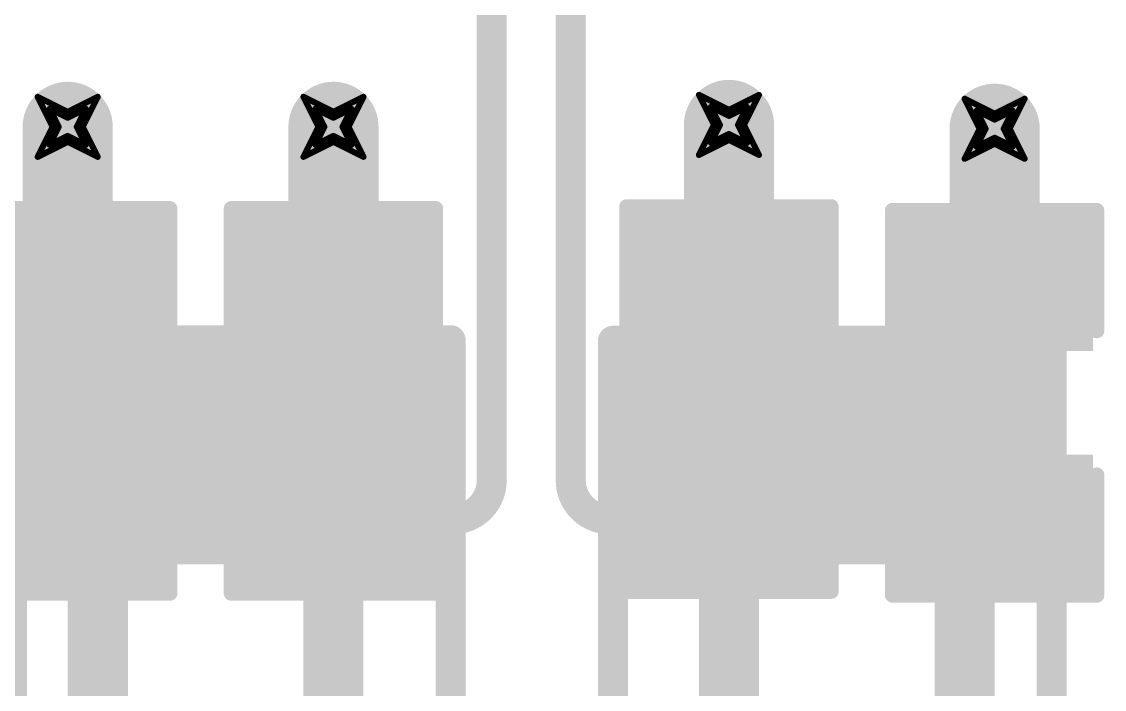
# Model space of a CAD drawing. Header units: inches. Extents: x -2 to 5376, y -4 to 5426.
# Drawn here: x 76.65 to 85.8, y 14.57 to 20.21 of the extents above; entities that cross this region are included whole.
import ezdxf

# ---------------------------------------------------------------- set-up
doc = ezdxf.new("R2010")
doc.units = ezdxf.units.IN
for name, color, linetype in [('Bottom Layer', 5, 'Continuous'), ('Bottom Overlay', 54, 'Continuous'), ('Bottom Paste', 16, 'Continuous'), ('Bottom Solder', 6, 'Continuous'), ('Drill Drawing', 1, 'Continuous'), ('Layer 1', 16, 'Continuous'), ('Layer 2', 76, 'Continuous'), ('Top Layer', 1, 'Continuous'), ('Top Overlay', 2, 'Continuous'), ('Top Paste', 8, 'Continuous'), ('Top Solder', 216, 'Continuous'), ('Via Holes', 16, 'Continuous')]:
    doc.layers.add(name, color=color, linetype=linetype)

# ---------------------------------------------------------------- blocks, each defined once
blk = doc.blocks.new('RES_2512_228')
at = {"layer": 'Top Layer'}
for points in [[(-4.05, 1.7), (-2.45, 1.7), (-2.45, -1.7), (-4.05, -1.7)], [(2.45, 1.7), (4.05, 1.7), (4.05, -1.7), (2.45, -1.7)]]:
    blk.add_hatch(color=1, dxfattribs=at).paths.add_polyline_path(points)
at = {"layer": 'Top Paste'}
for points in [[(-4.05, 1.7), (-2.45, 1.7), (-2.45, -1.7), (-4.05, -1.7)], [(2.45, 1.7), (4.05, 1.7), (4.05, -1.7), (2.45, -1.7)]]:
    blk.add_hatch(color=8, dxfattribs=at).paths.add_polyline_path(points)
at = {"layer": 'Top Solder'}
for points in [[(-4.1516, 1.8016), (-2.3484, 1.8016), (-2.3484, -1.8016), (-4.1516, -1.8016)], [(2.3484, 1.8016), (4.1516, 1.8016), (4.1516, -1.8016), (2.3484, -1.8016)]]:
    blk.add_hatch(color=216, dxfattribs=at).paths.add_polyline_path(points)
at = {"layer": 'Top Overlay'}
for points in [[(-4.2418, 1.8542, 0.254, 0.254, 0), (4.2366, 1.8542, 0.254, 0.254, 0)], [(-4.2418, 1.8542, 0.254, 0.254, 0), (-4.2418, -1.8542, 0.254, 0.254, 0)], [(4.2366, 1.8542, 0.254, 0.254, 0), (4.2366, -1.8542, 0.254, 0.254, 0)], [(-4.2418, -1.8542, 0.254, 0.254, 0), (4.2366, -1.8542, 0.254, 0.254, 0)]]:
    blk.add_lwpolyline(points, format="xyseb", dxfattribs=at)
for points in [[(-4.3053, 1.8542, 0.127, 0.127, 1), (-4.1783, 1.8542, 0.127, 0.127, 1)], [(-4.3053, 1.8542, 0.127, 0.127, 1), (-4.1783, 1.8542, 0.127, 0.127, 1)], [(4.1731, 1.8542, 0.127, 0.127, 1), (4.3001, 1.8542, 0.127, 0.127, 1)], [(4.1731, 1.8542, 0.127, 0.127, 1), (4.3001, 1.8542, 0.127, 0.127, 1)], [(-4.3053, -1.8542, 0.127, 0.127, 1), (-4.1783, -1.8542, 0.127, 0.127, 1)], [(-4.3053, -1.8542, 0.127, 0.127, 1), (-4.1783, -1.8542, 0.127, 0.127, 1)], [(4.1731, -1.8542, 0.127, 0.127, 1), (4.3001, -1.8542, 0.127, 0.127, 1)], [(4.1731, -1.8542, 0.127, 0.127, 1), (4.3001, -1.8542, 0.127, 0.127, 1)]]:
    blk.add_lwpolyline(points, format="xyseb", close=True, dxfattribs=at)
blk = doc.blocks.new('RES_2512_229')
at = {"layer": 'Top Layer'}
for points in [[(-4.05, 1.7), (-2.45, 1.7), (-2.45, -1.7), (-4.05, -1.7)], [(2.45, 1.7), (4.05, 1.7), (4.05, -1.7), (2.45, -1.7)]]:
    blk.add_hatch(color=1, dxfattribs=at).paths.add_polyline_path(points)
at = {"layer": 'Top Paste'}
for points in [[(-4.05, 1.7), (-2.45, 1.7), (-2.45, -1.7), (-4.05, -1.7)], [(2.45, 1.7), (4.05, 1.7), (4.05, -1.7), (2.45, -1.7)]]:
    blk.add_hatch(color=8, dxfattribs=at).paths.add_polyline_path(points)
at = {"layer": 'Top Solder'}
for points in [[(-4.1516, 1.8016), (-2.3484, 1.8016), (-2.3484, -1.8016), (-4.1516, -1.8016)], [(2.3484, 1.8016), (4.1516, 1.8016), (4.1516, -1.8016), (2.3484, -1.8016)]]:
    blk.add_hatch(color=216, dxfattribs=at).paths.add_polyline_path(points)
at = {"layer": 'Top Overlay'}
for points in [[(4.2366, 1.8542, 0.254, 0.254, 0), (-4.2418, 1.8542, 0.254, 0.254, 0)], [(-4.2418, -1.8542, 0.254, 0.254, 0), (-4.2418, 1.8542, 0.254, 0.254, 0)], [(4.2366, -1.8542, 0.254, 0.254, 0), (4.2366, 1.8542, 0.254, 0.254, 0)], [(4.2366, -1.8542, 0.254, 0.254, 0), (-4.2418, -1.8542, 0.254, 0.254, 0)]]:
    blk.add_lwpolyline(points, format="xyseb", dxfattribs=at)
for points in [[(-4.3053, 1.8542, 0.127, 0.127, 1), (-4.1783, 1.8542, 0.127, 0.127, 1)], [(-4.3053, 1.8542, 0.127, 0.127, 1), (-4.1783, 1.8542, 0.127, 0.127, 1)], [(4.1731, 1.8542, 0.127, 0.127, 1), (4.3001, 1.8542, 0.127, 0.127, 1)], [(4.1731, 1.8542, 0.127, 0.127, 1), (4.3001, 1.8542, 0.127, 0.127, 1)], [(-4.3053, -1.8542, 0.127, 0.127, 1), (-4.1783, -1.8542, 0.127, 0.127, 1)], [(-4.3053, -1.8542, 0.127, 0.127, 1), (-4.1783, -1.8542, 0.127, 0.127, 1)], [(4.1731, -1.8542, 0.127, 0.127, 1), (4.3001, -1.8542, 0.127, 0.127, 1)], [(4.1731, -1.8542, 0.127, 0.127, 1), (4.3001, -1.8542, 0.127, 0.127, 1)]]:
    blk.add_lwpolyline(points, format="xyseb", close=True, dxfattribs=at)
blk = doc.blocks.new('C___0805_B_339')
at = {"layer": 'Bottom Layer'}
for points in [[(-1.524, 0.762), (-0.508, 0.762), (-0.508, -0.762), (-1.524, -0.762)], [(0.508, 0.762), (1.524, 0.762), (1.524, -0.762), (0.508, -0.762)]]:
    blk.add_hatch(color=5, dxfattribs=at).paths.add_polyline_path(points)
at = {"layer": 'Bottom Paste'}
for points in [[(-1.524, 0.762), (-0.508, 0.762), (-0.508, -0.762), (-1.524, -0.762)], [(0.508, 0.762), (1.524, 0.762), (1.524, -0.762), (0.508, -0.762)]]:
    blk.add_hatch(color=16, dxfattribs=at).paths.add_polyline_path(points)
at = {"layer": 'Bottom Solder'}
for points in [[(-1.594, 0.832), (-0.438, 0.832), (-0.438, -0.832), (-1.594, -0.832)], [(0.438, 0.832), (1.594, 0.832), (1.594, -0.832), (0.438, -0.832)]]:
    blk.add_hatch(color=6, dxfattribs=at).paths.add_polyline_path(points)
at = {"layer": 'Bottom Overlay'}
for points in [[(-1.6256, 0.8636, 0.127, 0.127, 0), (-0.6096, 0.8636, 0.127, 0.127, 0)], [(-1.6256, 0.8636, 0.127, 0.127, 0), (-1.6256, -0.8636, 0.127, 0.127, 0)], [(0.6096, 0.8636, 0.127, 0.127, 0), (1.6256, 0.8636, 0.127, 0.127, 0)], [(1.6256, 0.8636, 0.127, 0.127, 0), (1.6256, -0.8636, 0.127, 0.127, 0)], [(-1.6256, -0.8636, 0.127, 0.127, 0), (-0.6096, -0.8636, 0.127, 0.127, 0)], [(0.6096, -0.8636, 0.127, 0.127, 0), (1.6256, -0.8636, 0.127, 0.127, 0)]]:
    blk.add_lwpolyline(points, format="xyseb", dxfattribs=at)
for points in [[(-1.6574, 0.8636, 0.0635, 0.0635, 1), (-1.5938, 0.8636, 0.0635, 0.0635, 1)], [(-1.6574, 0.8636, 0.0635, 0.0635, 1), (-1.5938, 0.8636, 0.0635, 0.0635, 1)], [(-0.6414, 0.8636, 0.0635, 0.0635, 1), (-0.5779, 0.8636, 0.0635, 0.0635, 1)], [(0.5778, 0.8636, 0.0635, 0.0635, 1), (0.6413, 0.8636, 0.0635, 0.0635, 1)], [(1.5939, 0.8636, 0.0635, 0.0635, 1), (1.6574, 0.8636, 0.0635, 0.0635, 1)], [(1.5939, 0.8636, 0.0635, 0.0635, 1), (1.6574, 0.8636, 0.0635, 0.0635, 1)], [(-1.6574, -0.8636, 0.0635, 0.0635, 1), (-1.5938, -0.8636, 0.0635, 0.0635, 1)], [(-1.6574, -0.8636, 0.0635, 0.0635, 1), (-1.5938, -0.8636, 0.0635, 0.0635, 1)], [(-0.6414, -0.8636, 0.0635, 0.0635, 1), (-0.5779, -0.8636, 0.0635, 0.0635, 1)], [(0.5778, -0.8636, 0.0635, 0.0635, 1), (0.6413, -0.8636, 0.0635, 0.0635, 1)], [(1.5939, -0.8636, 0.0635, 0.0635, 1), (1.6574, -0.8636, 0.0635, 0.0635, 1)], [(1.5939, -0.8636, 0.0635, 0.0635, 1), (1.6574, -0.8636, 0.0635, 0.0635, 1)]]:
    blk.add_lwpolyline(points, format="xyseb", close=True, dxfattribs=at)
blk = doc.blocks.new('C___0805_B_340')
at = {"layer": 'Bottom Layer'}
for points in [[(-1.524, 0.762), (-0.508, 0.762), (-0.508, -0.762), (-1.524, -0.762)], [(0.508, 0.762), (1.524, 0.762), (1.524, -0.762), (0.508, -0.762)]]:
    blk.add_hatch(color=5, dxfattribs=at).paths.add_polyline_path(points)
at = {"layer": 'Bottom Paste'}
for points in [[(-1.524, 0.762), (-0.508, 0.762), (-0.508, -0.762), (-1.524, -0.762)], [(0.508, 0.762), (1.524, 0.762), (1.524, -0.762), (0.508, -0.762)]]:
    blk.add_hatch(color=16, dxfattribs=at).paths.add_polyline_path(points)
at = {"layer": 'Bottom Solder'}
for points in [[(-1.594, 0.832), (-0.438, 0.832), (-0.438, -0.832), (-1.594, -0.832)], [(0.438, 0.832), (1.594, 0.832), (1.594, -0.832), (0.438, -0.832)]]:
    blk.add_hatch(color=6, dxfattribs=at).paths.add_polyline_path(points)
at = {"layer": 'Bottom Overlay'}
for points in [[(-1.6256, 0.8636, 0.127, 0.127, 0), (-0.6096, 0.8636, 0.127, 0.127, 0)], [(-1.6256, 0.8636, 0.127, 0.127, 0), (-1.6256, -0.8636, 0.127, 0.127, 0)], [(0.6096, 0.8636, 0.127, 0.127, 0), (1.6256, 0.8636, 0.127, 0.127, 0)], [(1.6256, 0.8636, 0.127, 0.127, 0), (1.6256, -0.8636, 0.127, 0.127, 0)], [(-1.6256, -0.8636, 0.127, 0.127, 0), (-0.6096, -0.8636, 0.127, 0.127, 0)], [(0.6096, -0.8636, 0.127, 0.127, 0), (1.6256, -0.8636, 0.127, 0.127, 0)]]:
    blk.add_lwpolyline(points, format="xyseb", dxfattribs=at)
for points in [[(-1.6574, 0.8636, 0.0635, 0.0635, 1), (-1.5938, 0.8636, 0.0635, 0.0635, 1)], [(-1.6574, 0.8636, 0.0635, 0.0635, 1), (-1.5938, 0.8636, 0.0635, 0.0635, 1)], [(-0.6414, 0.8636, 0.0635, 0.0635, 1), (-0.5779, 0.8636, 0.0635, 0.0635, 1)], [(0.5778, 0.8636, 0.0635, 0.0635, 1), (0.6413, 0.8636, 0.0635, 0.0635, 1)], [(1.5939, 0.8636, 0.0635, 0.0635, 1), (1.6574, 0.8636, 0.0635, 0.0635, 1)], [(1.5939, 0.8636, 0.0635, 0.0635, 1), (1.6574, 0.8636, 0.0635, 0.0635, 1)], [(-1.6574, -0.8636, 0.0635, 0.0635, 1), (-1.5938, -0.8636, 0.0635, 0.0635, 1)], [(-1.6574, -0.8636, 0.0635, 0.0635, 1), (-1.5938, -0.8636, 0.0635, 0.0635, 1)], [(-0.6414, -0.8636, 0.0635, 0.0635, 1), (-0.5779, -0.8636, 0.0635, 0.0635, 1)], [(0.5778, -0.8636, 0.0635, 0.0635, 1), (0.6413, -0.8636, 0.0635, 0.0635, 1)], [(1.5939, -0.8636, 0.0635, 0.0635, 1), (1.6574, -0.8636, 0.0635, 0.0635, 1)], [(1.5939, -0.8636, 0.0635, 0.0635, 1), (1.6574, -0.8636, 0.0635, 0.0635, 1)]]:
    blk.add_lwpolyline(points, format="xyseb", close=True, dxfattribs=at)
blk = doc.blocks.new('C___0805_B_341')
at = {"layer": 'Bottom Layer'}
for points in [[(-1.524, 0.762), (-0.508, 0.762), (-0.508, -0.762), (-1.524, -0.762)], [(0.508, 0.762), (1.524, 0.762), (1.524, -0.762), (0.508, -0.762)]]:
    blk.add_hatch(color=5, dxfattribs=at).paths.add_polyline_path(points)
at = {"layer": 'Bottom Paste'}
for points in [[(-1.524, 0.762), (-0.508, 0.762), (-0.508, -0.762), (-1.524, -0.762)], [(0.508, 0.762), (1.524, 0.762), (1.524, -0.762), (0.508, -0.762)]]:
    blk.add_hatch(color=16, dxfattribs=at).paths.add_polyline_path(points)
at = {"layer": 'Bottom Solder'}
for points in [[(-1.594, 0.832), (-0.438, 0.832), (-0.438, -0.832), (-1.594, -0.832)], [(0.438, 0.832), (1.594, 0.832), (1.594, -0.832), (0.438, -0.832)]]:
    blk.add_hatch(color=6, dxfattribs=at).paths.add_polyline_path(points)
at = {"layer": 'Bottom Overlay'}
for points in [[(-0.6096, 0.8636, 0.127, 0.127, 0), (-1.6256, 0.8636, 0.127, 0.127, 0)], [(-1.6256, -0.8636, 0.127, 0.127, 0), (-1.6256, 0.8636, 0.127, 0.127, 0)], [(1.6256, 0.8636, 0.127, 0.127, 0), (0.6096, 0.8636, 0.127, 0.127, 0)], [(1.6256, -0.8636, 0.127, 0.127, 0), (1.6256, 0.8636, 0.127, 0.127, 0)], [(-0.6096, -0.8636, 0.127, 0.127, 0), (-1.6256, -0.8636, 0.127, 0.127, 0)], [(1.6256, -0.8636, 0.127, 0.127, 0), (0.6096, -0.8636, 0.127, 0.127, 0)]]:
    blk.add_lwpolyline(points, format="xyseb", dxfattribs=at)
for points in [[(-1.6574, 0.8636, 0.0635, 0.0635, 1), (-1.5939, 0.8636, 0.0635, 0.0635, 1)], [(-1.6574, 0.8636, 0.0635, 0.0635, 1), (-1.5939, 0.8636, 0.0635, 0.0635, 1)], [(-0.6413, 0.8636, 0.0635, 0.0635, 1), (-0.5778, 0.8636, 0.0635, 0.0635, 1)], [(0.5779, 0.8636, 0.0635, 0.0635, 1), (0.6414, 0.8636, 0.0635, 0.0635, 1)], [(1.5938, 0.8636, 0.0635, 0.0635, 1), (1.6574, 0.8636, 0.0635, 0.0635, 1)], [(1.5938, 0.8636, 0.0635, 0.0635, 1), (1.6574, 0.8636, 0.0635, 0.0635, 1)], [(-1.6574, -0.8636, 0.0635, 0.0635, 1), (-1.5939, -0.8636, 0.0635, 0.0635, 1)], [(-1.6574, -0.8636, 0.0635, 0.0635, 1), (-1.5939, -0.8636, 0.0635, 0.0635, 1)], [(-0.6413, -0.8636, 0.0635, 0.0635, 1), (-0.5778, -0.8636, 0.0635, 0.0635, 1)], [(0.5779, -0.8636, 0.0635, 0.0635, 1), (0.6414, -0.8636, 0.0635, 0.0635, 1)], [(1.5938, -0.8636, 0.0635, 0.0635, 1), (1.6574, -0.8636, 0.0635, 0.0635, 1)], [(1.5938, -0.8636, 0.0635, 0.0635, 1), (1.6574, -0.8636, 0.0635, 0.0635, 1)]]:
    blk.add_lwpolyline(points, format="xyseb", close=True, dxfattribs=at)
blk = doc.blocks.new('C___0805_B_342')
at = {"layer": 'Bottom Layer'}
for points in [[(-1.524, 0.762), (-0.508, 0.762), (-0.508, -0.762), (-1.524, -0.762)], [(0.508, 0.762), (1.524, 0.762), (1.524, -0.762), (0.508, -0.762)]]:
    blk.add_hatch(color=5, dxfattribs=at).paths.add_polyline_path(points)
at = {"layer": 'Bottom Paste'}
for points in [[(-1.524, 0.762), (-0.508, 0.762), (-0.508, -0.762), (-1.524, -0.762)], [(0.508, 0.762), (1.524, 0.762), (1.524, -0.762), (0.508, -0.762)]]:
    blk.add_hatch(color=16, dxfattribs=at).paths.add_polyline_path(points)
at = {"layer": 'Bottom Solder'}
for points in [[(-1.594, 0.832), (-0.438, 0.832), (-0.438, -0.832), (-1.594, -0.832)], [(0.438, 0.832), (1.594, 0.832), (1.594, -0.832), (0.438, -0.832)]]:
    blk.add_hatch(color=6, dxfattribs=at).paths.add_polyline_path(points)
at = {"layer": 'Bottom Overlay'}
for points in [[(-0.6096, 0.8636, 0.127, 0.127, 0), (-1.6256, 0.8636, 0.127, 0.127, 0)], [(-1.6256, -0.8636, 0.127, 0.127, 0), (-1.6256, 0.8636, 0.127, 0.127, 0)], [(1.6256, 0.8636, 0.127, 0.127, 0), (0.6096, 0.8636, 0.127, 0.127, 0)], [(1.6256, -0.8636, 0.127, 0.127, 0), (1.6256, 0.8636, 0.127, 0.127, 0)], [(-0.6096, -0.8636, 0.127, 0.127, 0), (-1.6256, -0.8636, 0.127, 0.127, 0)], [(1.6256, -0.8636, 0.127, 0.127, 0), (0.6096, -0.8636, 0.127, 0.127, 0)]]:
    blk.add_lwpolyline(points, format="xyseb", dxfattribs=at)
for points in [[(-1.6574, 0.8636, 0.0635, 0.0635, 1), (-1.5939, 0.8636, 0.0635, 0.0635, 1)], [(-1.6574, 0.8636, 0.0635, 0.0635, 1), (-1.5939, 0.8636, 0.0635, 0.0635, 1)], [(-0.6413, 0.8636, 0.0635, 0.0635, 1), (-0.5778, 0.8636, 0.0635, 0.0635, 1)], [(0.5779, 0.8636, 0.0635, 0.0635, 1), (0.6414, 0.8636, 0.0635, 0.0635, 1)], [(1.5938, 0.8636, 0.0635, 0.0635, 1), (1.6574, 0.8636, 0.0635, 0.0635, 1)], [(1.5938, 0.8636, 0.0635, 0.0635, 1), (1.6574, 0.8636, 0.0635, 0.0635, 1)], [(-1.6574, -0.8636, 0.0635, 0.0635, 1), (-1.5939, -0.8636, 0.0635, 0.0635, 1)], [(-1.6574, -0.8636, 0.0635, 0.0635, 1), (-1.5939, -0.8636, 0.0635, 0.0635, 1)], [(-0.6413, -0.8636, 0.0635, 0.0635, 1), (-0.5778, -0.8636, 0.0635, 0.0635, 1)], [(0.5779, -0.8636, 0.0635, 0.0635, 1), (0.6414, -0.8636, 0.0635, 0.0635, 1)], [(1.5938, -0.8636, 0.0635, 0.0635, 1), (1.6574, -0.8636, 0.0635, 0.0635, 1)], [(1.5938, -0.8636, 0.0635, 0.0635, 1), (1.6574, -0.8636, 0.0635, 0.0635, 1)]]:
    blk.add_lwpolyline(points, format="xyseb", close=True, dxfattribs=at)

msp = doc.modelspace()

# ---------------------------------------------------------------- hatches: boundary and pattern name
at = {"layer": 'Bottom Layer'}
h = msp.add_hatch(color=5, dxfattribs=at)
edge = h.paths.add_edge_path()
edge.add_arc((77.0423, 19.3199), 0.3, 0, 360)
h = msp.add_hatch(color=5, dxfattribs=at)
edge = h.paths.add_edge_path()
edge.add_arc((79.2882, 19.32), 0.3, 0, 360)
h = msp.add_hatch(color=5, dxfattribs=at)
edge = h.paths.add_edge_path()
edge.add_arc((82.6306, 19.336), 0.3, 0, 360)
h = msp.add_hatch(color=5, dxfattribs=at)
edge = h.paths.add_edge_path()
edge.add_arc((84.876, 19.304), 0.3, 0, 360)
at = {"layer": 'Layer 1'}
h = msp.add_hatch(color=16, dxfattribs=at)
edge = h.paths.add_edge_path()
edge.add_arc((77.0423, 19.3199), 0.3, 0, 360)
h = msp.add_hatch(color=16, dxfattribs=at)
edge = h.paths.add_edge_path()
edge.add_arc((79.2882, 19.32), 0.3, 0, 360)
h = msp.add_hatch(color=16, dxfattribs=at)
edge = h.paths.add_edge_path()
edge.add_arc((82.6306, 19.336), 0.3, 0, 360)
h = msp.add_hatch(color=16, dxfattribs=at)
edge = h.paths.add_edge_path()
edge.add_arc((84.876, 19.304), 0.3, 0, 360)
at = {"layer": 'Layer 2'}
h = msp.add_hatch(color=76, dxfattribs=at)
edge = h.paths.add_edge_path()
edge.add_arc((77.0423, 19.3199), 0.3, 0, 360)
h = msp.add_hatch(color=76, dxfattribs=at)
edge = h.paths.add_edge_path()
edge.add_arc((79.2882, 19.32), 0.3, 0, 360)
h = msp.add_hatch(color=76, dxfattribs=at)
edge = h.paths.add_edge_path()
edge.add_arc((82.6306, 19.336), 0.3, 0, 360)
h = msp.add_hatch(color=76, dxfattribs=at)
edge = h.paths.add_edge_path()
edge.add_arc((84.876, 19.304), 0.3, 0, 360)
at = {"layer": 'Top Layer'}
h = msp.add_hatch(color=1, dxfattribs=at)
edge = h.paths.add_edge_path()
edge.add_arc((77.0423, 19.3199), 0.3, 0, 360)
h = msp.add_hatch(color=1, dxfattribs=at)
edge = h.paths.add_edge_path()
edge.add_arc((79.2882, 19.32), 0.3, 0, 360)
h = msp.add_hatch(color=1, dxfattribs=at)
edge = h.paths.add_edge_path()
edge.add_arc((82.6306, 19.336), 0.3, 0, 360)
h = msp.add_hatch(color=1, dxfattribs=at)
edge = h.paths.add_edge_path()
edge.add_arc((84.876, 19.304), 0.3, 0, 360)
at = {"layer": 'Via Holes'}
h = msp.add_hatch(color=7, dxfattribs=at)
edge = h.paths.add_edge_path()
edge.add_arc((77.0423, 19.3199), 0.15, 0, 360)
h = msp.add_hatch(color=7, dxfattribs=at)
edge = h.paths.add_edge_path()
edge.add_arc((79.2882, 19.32), 0.15, 0, 360)
h = msp.add_hatch(color=7, dxfattribs=at)
edge = h.paths.add_edge_path()
edge.add_arc((82.6306, 19.336), 0.15, 0, 360)
h = msp.add_hatch(color=7, dxfattribs=at)
edge = h.paths.add_edge_path()
edge.add_arc((84.876, 19.304), 0.15, 0, 360)

# ---------------------------------------------------------------- linework, layer by layer
at = {"layer": 'Bottom Layer'}
for points in [[(81.2937, 16.3307, 0.254, 0.254, 0), (81.2937, 22.9532, 0.254, 0.254, 0)], [(80.6252, 16.3308, 0.254, 0.254, 0), (80.6252, 22.5519, 0.254, 0.254, 0)], [(77.0423, 18.0191, 0.762, 0.762, 0), (77.0423, 19.3199, 0.762, 0.762, 0)], [(79.2882, 18.0192, 0.762, 0.762, 0), (79.2882, 19.32, 0.762, 0.762, 0)], [(82.6306, 18.0353, 0.762, 0.762, 0), (82.6306, 19.336, 0.762, 0.762, 0)], [(84.876, 18.0033, 0.762, 0.762, 0), (84.876, 19.304, 0.762, 0.762, 0)], [(80.6252, 16.3308, 0.254, 0.254, -0.414214), (80.2978, 16.0033, 0.254, 0.254, 0)], [(81.6212, 16.0033, 0.254, 0.254, -0.414214), (81.2937, 16.3307, 0.254, 0.254, 0)], [(77.0423, 15.9871, 0.508, 0.508, 0), (77.2964, 15.7331, 0.508, 0.508, 0)], [(79.288, 13.9262, 0.508, 0.508, 0), (79.288, 15.9872, 0.508, 0.508, 0)], [(82.6305, 13.9262, 0.508, 0.508, 0), (82.6305, 15.9872, 0.508, 0.508, 0)], [(84.6219, 13.9002, 0.508, 0.508, 0), (84.6219, 15.9611, 0.508, 0.508, 0)], [(79.288, 15.9872, 0.254, 0.254, 0), (79.288, 15.9872, 0.254, 0.254, 0)], [(79.288, 15.9872, 0.254, 0.254, 0), (79.2881, 15.9872, 0.254, 0.254, 0)], [(79.2882, 16.0033, 0.254, 0.254, 0), (80.2978, 16.0033, 0.254, 0.254, 0)], [(81.6212, 16.0033, 0.254, 0.254, 0), (82.6306, 16.0033, 0.254, 0.254, 0)], [(77.2964, 13.9262, 0.508, 0.508, 0), (77.2964, 15.7331, 0.508, 0.508, 0)]]:
    msp.add_lwpolyline(points, format="xyseb", dxfattribs=at)
for points in [[(76.8518, 19.3199, 0.381, 0.381, 1), (77.2328, 19.3199, 0.381, 0.381, 1)], [(79.0977, 19.32, 0.381, 0.381, 1), (79.4787, 19.32, 0.381, 0.381, 1)], [(82.4401, 19.336, 0.381, 0.381, 1), (82.8211, 19.336, 0.381, 0.381, 1)], [(84.6855, 19.304, 0.381, 0.381, 1), (85.0665, 19.304, 0.381, 0.381, 1)], [(76.8518, 18.0191, 0.381, 0.381, 1), (77.2328, 18.0191, 0.381, 0.381, 1)], [(79.0977, 18.0192, 0.381, 0.381, 1), (79.4787, 18.0192, 0.381, 0.381, 1)], [(82.4401, 18.0353, 0.381, 0.381, 1), (82.8211, 18.0353, 0.381, 0.381, 1)], [(84.6855, 18.0033, 0.381, 0.381, 1), (85.0665, 18.0033, 0.381, 0.381, 1)], [(80.5617, 16.3308, 0.127, 0.127, 1), (80.6887, 16.3308, 0.127, 0.127, 1)], [(80.5617, 16.3308, 0.127, 0.127, 1), (80.6887, 16.3308, 0.127, 0.127, 1)], [(81.2302, 16.3307, 0.127, 0.127, 1), (81.3572, 16.3307, 0.127, 0.127, 1)], [(81.2302, 16.3307, 0.127, 0.127, 1), (81.3572, 16.3307, 0.127, 0.127, 1)], [(76.9153, 15.9871, 0.254, 0.254, 1), (77.1693, 15.9871, 0.254, 0.254, 1)], [(79.161, 15.9872, 0.254, 0.254, 1), (79.415, 15.9872, 0.254, 0.254, 1)], [(82.5035, 15.9872, 0.254, 0.254, 1), (82.7575, 15.9872, 0.254, 0.254, 1)], [(84.4949, 15.9611, 0.254, 0.254, 1), (84.7489, 15.9611, 0.254, 0.254, 1)], [(79.2245, 15.9872, 0.127, 0.127, 1), (79.3515, 15.9872, 0.127, 0.127, 1)], [(79.2245, 15.9872, 0.127, 0.127, 1), (79.3515, 15.9872, 0.127, 0.127, 1)], [(79.2245, 15.9872, 0.127, 0.127, 1), (79.3515, 15.9872, 0.127, 0.127, 1)], [(79.2246, 15.9872, 0.127, 0.127, 1), (79.3516, 15.9872, 0.127, 0.127, 1)], [(79.2247, 16.0033, 0.127, 0.127, 1), (79.3517, 16.0033, 0.127, 0.127, 1)], [(80.2343, 16.0033, 0.127, 0.127, 1), (80.3613, 16.0033, 0.127, 0.127, 1)], [(80.2343, 16.0033, 0.127, 0.127, 1), (80.3613, 16.0033, 0.127, 0.127, 1)], [(81.5577, 16.0033, 0.127, 0.127, 1), (81.6847, 16.0033, 0.127, 0.127, 1)], [(81.5577, 16.0033, 0.127, 0.127, 1), (81.6847, 16.0033, 0.127, 0.127, 1)], [(82.5671, 16.0033, 0.127, 0.127, 1), (82.6941, 16.0033, 0.127, 0.127, 1)], [(77.1694, 15.7331, 0.254, 0.254, 1), (77.4234, 15.7331, 0.254, 0.254, 1)], [(77.1694, 15.7331, 0.254, 0.254, 1), (77.4234, 15.7331, 0.254, 0.254, 1)]]:
    msp.add_lwpolyline(points, format="xyseb", close=True, dxfattribs=at)
at = {"layer": 'Drill Drawing'}
for points in [[(76.7883, 19.5739, 0.0508, 0.0508, 0), (77.0423, 19.4469, 0.0508, 0.0508, 0)], [(76.7883, 19.5739, 0.0508, 0.0508, 0), (76.9153, 19.3199, 0.0508, 0.0508, 0)], [(77.0423, 19.4469, 0.0508, 0.0508, 0), (77.2963, 19.5739, 0.0508, 0.0508, 0)], [(77.1693, 19.3199, 0.0508, 0.0508, 0), (77.2963, 19.5739, 0.0508, 0.0508, 0)], [(79.0342, 19.574, 0.0508, 0.0508, 0), (79.2882, 19.447, 0.0508, 0.0508, 0)], [(79.0342, 19.574, 0.0508, 0.0508, 0), (79.1612, 19.32, 0.0508, 0.0508, 0)], [(79.2882, 19.447, 0.0508, 0.0508, 0), (79.5422, 19.574, 0.0508, 0.0508, 0)], [(79.4152, 19.32, 0.0508, 0.0508, 0), (79.5422, 19.574, 0.0508, 0.0508, 0)], [(82.3766, 19.59, 0.0508, 0.0508, 0), (82.6306, 19.463, 0.0508, 0.0508, 0)], [(82.3766, 19.59, 0.0508, 0.0508, 0), (82.5036, 19.336, 0.0508, 0.0508, 0)], [(82.6306, 19.463, 0.0508, 0.0508, 0), (82.8846, 19.59, 0.0508, 0.0508, 0)], [(82.7576, 19.336, 0.0508, 0.0508, 0), (82.8846, 19.59, 0.0508, 0.0508, 0)], [(84.622, 19.558, 0.0508, 0.0508, 0), (84.876, 19.431, 0.0508, 0.0508, 0)], [(84.622, 19.558, 0.0508, 0.0508, 0), (84.749, 19.304, 0.0508, 0.0508, 0)], [(84.876, 19.431, 0.0508, 0.0508, 0), (85.13, 19.558, 0.0508, 0.0508, 0)], [(85.003, 19.304, 0.0508, 0.0508, 0), (85.13, 19.558, 0.0508, 0.0508, 0)], [(76.8899, 19.4723, 0.0508, 0.0508, 0), (77.0423, 19.3961, 0.0508, 0.0508, 0)], [(76.8899, 19.4723, 0.0508, 0.0508, 0), (76.9661, 19.3199, 0.0508, 0.0508, 0)], [(77.0423, 19.3961, 0.0508, 0.0508, 0), (77.1947, 19.4723, 0.0508, 0.0508, 0)], [(77.1185, 19.3199, 0.0508, 0.0508, 0), (77.1947, 19.4723, 0.0508, 0.0508, 0)], [(79.1358, 19.4724, 0.0508, 0.0508, 0), (79.2882, 19.3962, 0.0508, 0.0508, 0)], [(79.1358, 19.4724, 0.0508, 0.0508, 0), (79.212, 19.32, 0.0508, 0.0508, 0)], [(79.2882, 19.3962, 0.0508, 0.0508, 0), (79.4406, 19.4724, 0.0508, 0.0508, 0)], [(79.3644, 19.32, 0.0508, 0.0508, 0), (79.4406, 19.4724, 0.0508, 0.0508, 0)], [(82.4782, 19.4884, 0.0508, 0.0508, 0), (82.6306, 19.4122, 0.0508, 0.0508, 0)], [(82.4782, 19.4884, 0.0508, 0.0508, 0), (82.5544, 19.336, 0.0508, 0.0508, 0)], [(82.6306, 19.4122, 0.0508, 0.0508, 0), (82.783, 19.4884, 0.0508, 0.0508, 0)], [(82.7068, 19.336, 0.0508, 0.0508, 0), (82.783, 19.4884, 0.0508, 0.0508, 0)], [(84.7236, 19.4564, 0.0508, 0.0508, 0), (84.876, 19.3802, 0.0508, 0.0508, 0)], [(84.7236, 19.4564, 0.0508, 0.0508, 0), (84.7998, 19.304, 0.0508, 0.0508, 0)], [(84.876, 19.3802, 0.0508, 0.0508, 0), (85.0284, 19.4564, 0.0508, 0.0508, 0)], [(84.9522, 19.304, 0.0508, 0.0508, 0), (85.0284, 19.4564, 0.0508, 0.0508, 0)], [(76.7883, 19.0659, 0.0508, 0.0508, 0), (76.9153, 19.3199, 0.0508, 0.0508, 0)], [(76.8899, 19.1675, 0.0508, 0.0508, 0), (76.9661, 19.3199, 0.0508, 0.0508, 0)], [(77.1185, 19.3199, 0.0508, 0.0508, 0), (77.1947, 19.1675, 0.0508, 0.0508, 0)], [(77.1693, 19.3199, 0.0508, 0.0508, 0), (77.2963, 19.0659, 0.0508, 0.0508, 0)], [(79.0342, 19.066, 0.0508, 0.0508, 0), (79.1612, 19.32, 0.0508, 0.0508, 0)], [(79.1358, 19.1676, 0.0508, 0.0508, 0), (79.212, 19.32, 0.0508, 0.0508, 0)], [(79.3644, 19.32, 0.0508, 0.0508, 0), (79.4406, 19.1676, 0.0508, 0.0508, 0)], [(79.4152, 19.32, 0.0508, 0.0508, 0), (79.5422, 19.066, 0.0508, 0.0508, 0)], [(82.3766, 19.082, 0.0508, 0.0508, 0), (82.5036, 19.336, 0.0508, 0.0508, 0)], [(82.4782, 19.1836, 0.0508, 0.0508, 0), (82.5544, 19.336, 0.0508, 0.0508, 0)], [(82.7068, 19.336, 0.0508, 0.0508, 0), (82.783, 19.1836, 0.0508, 0.0508, 0)], [(82.7576, 19.336, 0.0508, 0.0508, 0), (82.8846, 19.082, 0.0508, 0.0508, 0)], [(84.622, 19.05, 0.0508, 0.0508, 0), (84.749, 19.304, 0.0508, 0.0508, 0)], [(84.7236, 19.1516, 0.0508, 0.0508, 0), (84.7998, 19.304, 0.0508, 0.0508, 0)], [(84.9522, 19.304, 0.0508, 0.0508, 0), (85.0284, 19.1516, 0.0508, 0.0508, 0)], [(85.003, 19.304, 0.0508, 0.0508, 0), (85.13, 19.05, 0.0508, 0.0508, 0)], [(76.7883, 19.0659, 0.0508, 0.0508, 0), (77.0423, 19.1929, 0.0508, 0.0508, 0)], [(76.8899, 19.1675, 0.0508, 0.0508, 0), (77.0423, 19.2437, 0.0508, 0.0508, 0)], [(77.0423, 19.2437, 0.0508, 0.0508, 0), (77.1947, 19.1675, 0.0508, 0.0508, 0)], [(77.0423, 19.1929, 0.0508, 0.0508, 0), (77.2963, 19.0659, 0.0508, 0.0508, 0)], [(79.0342, 19.066, 0.0508, 0.0508, 0), (79.2882, 19.193, 0.0508, 0.0508, 0)], [(79.1358, 19.1676, 0.0508, 0.0508, 0), (79.2882, 19.2438, 0.0508, 0.0508, 0)], [(79.2882, 19.2438, 0.0508, 0.0508, 0), (79.4406, 19.1676, 0.0508, 0.0508, 0)], [(79.2882, 19.193, 0.0508, 0.0508, 0), (79.5422, 19.066, 0.0508, 0.0508, 0)], [(82.3766, 19.082, 0.0508, 0.0508, 0), (82.6306, 19.209, 0.0508, 0.0508, 0)], [(82.4782, 19.1836, 0.0508, 0.0508, 0), (82.6306, 19.2598, 0.0508, 0.0508, 0)], [(82.6306, 19.2598, 0.0508, 0.0508, 0), (82.783, 19.1836, 0.0508, 0.0508, 0)], [(82.6306, 19.209, 0.0508, 0.0508, 0), (82.8846, 19.082, 0.0508, 0.0508, 0)], [(84.7236, 19.1516, 0.0508, 0.0508, 0), (84.876, 19.2278, 0.0508, 0.0508, 0)], [(84.876, 19.2278, 0.0508, 0.0508, 0), (85.0284, 19.1516, 0.0508, 0.0508, 0)], [(84.622, 19.05, 0.0508, 0.0508, 0), (84.876, 19.177, 0.0508, 0.0508, 0)], [(84.876, 19.177, 0.0508, 0.0508, 0), (85.13, 19.05, 0.0508, 0.0508, 0)]]:
    msp.add_lwpolyline(points, format="xyseb", dxfattribs=at)
for points in [[(76.7756, 19.5739, 0.0254, 0.0254, 1), (76.801, 19.5739, 0.0254, 0.0254, 1)], [(76.7756, 19.5739, 0.0254, 0.0254, 1), (76.801, 19.5739, 0.0254, 0.0254, 1)], [(77.2836, 19.5739, 0.0254, 0.0254, 1), (77.309, 19.5739, 0.0254, 0.0254, 1)], [(77.2836, 19.5739, 0.0254, 0.0254, 1), (77.309, 19.5739, 0.0254, 0.0254, 1)], [(79.0215, 19.574, 0.0254, 0.0254, 1), (79.0469, 19.574, 0.0254, 0.0254, 1)], [(79.0215, 19.574, 0.0254, 0.0254, 1), (79.0469, 19.574, 0.0254, 0.0254, 1)], [(79.5295, 19.574, 0.0254, 0.0254, 1), (79.5549, 19.574, 0.0254, 0.0254, 1)], [(79.5295, 19.574, 0.0254, 0.0254, 1), (79.5549, 19.574, 0.0254, 0.0254, 1)], [(82.3639, 19.59, 0.0254, 0.0254, 1), (82.3893, 19.59, 0.0254, 0.0254, 1)], [(82.3639, 19.59, 0.0254, 0.0254, 1), (82.3893, 19.59, 0.0254, 0.0254, 1)], [(82.8719, 19.59, 0.0254, 0.0254, 1), (82.8973, 19.59, 0.0254, 0.0254, 1)], [(82.8719, 19.59, 0.0254, 0.0254, 1), (82.8973, 19.59, 0.0254, 0.0254, 1)], [(84.6093, 19.558, 0.0254, 0.0254, 1), (84.6347, 19.558, 0.0254, 0.0254, 1)], [(84.6093, 19.558, 0.0254, 0.0254, 1), (84.6347, 19.558, 0.0254, 0.0254, 1)], [(85.1173, 19.558, 0.0254, 0.0254, 1), (85.1427, 19.558, 0.0254, 0.0254, 1)], [(85.1173, 19.558, 0.0254, 0.0254, 1), (85.1427, 19.558, 0.0254, 0.0254, 1)], [(76.8772, 19.4723, 0.0254, 0.0254, 1), (76.9026, 19.4723, 0.0254, 0.0254, 1)], [(76.8772, 19.4723, 0.0254, 0.0254, 1), (76.9026, 19.4723, 0.0254, 0.0254, 1)], [(77.182, 19.4723, 0.0254, 0.0254, 1), (77.2074, 19.4723, 0.0254, 0.0254, 1)], [(77.182, 19.4723, 0.0254, 0.0254, 1), (77.2074, 19.4723, 0.0254, 0.0254, 1)], [(79.1231, 19.4724, 0.0254, 0.0254, 1), (79.1485, 19.4724, 0.0254, 0.0254, 1)], [(79.1231, 19.4724, 0.0254, 0.0254, 1), (79.1485, 19.4724, 0.0254, 0.0254, 1)], [(79.4279, 19.4724, 0.0254, 0.0254, 1), (79.4533, 19.4724, 0.0254, 0.0254, 1)], [(79.4279, 19.4724, 0.0254, 0.0254, 1), (79.4533, 19.4724, 0.0254, 0.0254, 1)], [(82.4655, 19.4884, 0.0254, 0.0254, 1), (82.4909, 19.4884, 0.0254, 0.0254, 1)], [(82.4655, 19.4884, 0.0254, 0.0254, 1), (82.4909, 19.4884, 0.0254, 0.0254, 1)], [(82.7703, 19.4884, 0.0254, 0.0254, 1), (82.7957, 19.4884, 0.0254, 0.0254, 1)], [(82.7703, 19.4884, 0.0254, 0.0254, 1), (82.7957, 19.4884, 0.0254, 0.0254, 1)], [(77.0296, 19.4469, 0.0254, 0.0254, 1), (77.055, 19.4469, 0.0254, 0.0254, 1)], [(77.0296, 19.4469, 0.0254, 0.0254, 1), (77.055, 19.4469, 0.0254, 0.0254, 1)], [(77.0296, 19.3961, 0.0254, 0.0254, 1), (77.055, 19.3961, 0.0254, 0.0254, 1)], [(77.0296, 19.3961, 0.0254, 0.0254, 1), (77.055, 19.3961, 0.0254, 0.0254, 1)], [(79.2755, 19.447, 0.0254, 0.0254, 1), (79.3009, 19.447, 0.0254, 0.0254, 1)], [(79.2755, 19.447, 0.0254, 0.0254, 1), (79.3009, 19.447, 0.0254, 0.0254, 1)], [(79.2755, 19.3962, 0.0254, 0.0254, 1), (79.3009, 19.3962, 0.0254, 0.0254, 1)], [(79.2755, 19.3962, 0.0254, 0.0254, 1), (79.3009, 19.3962, 0.0254, 0.0254, 1)], [(82.6179, 19.463, 0.0254, 0.0254, 1), (82.6433, 19.463, 0.0254, 0.0254, 1)], [(82.6179, 19.463, 0.0254, 0.0254, 1), (82.6433, 19.463, 0.0254, 0.0254, 1)], [(82.6179, 19.4122, 0.0254, 0.0254, 1), (82.6433, 19.4122, 0.0254, 0.0254, 1)], [(82.6179, 19.4122, 0.0254, 0.0254, 1), (82.6433, 19.4122, 0.0254, 0.0254, 1)], [(84.7109, 19.4564, 0.0254, 0.0254, 1), (84.7363, 19.4564, 0.0254, 0.0254, 1)], [(84.7109, 19.4564, 0.0254, 0.0254, 1), (84.7363, 19.4564, 0.0254, 0.0254, 1)], [(84.8633, 19.431, 0.0254, 0.0254, 1), (84.8887, 19.431, 0.0254, 0.0254, 1)], [(84.8633, 19.431, 0.0254, 0.0254, 1), (84.8887, 19.431, 0.0254, 0.0254, 1)], [(84.8633, 19.3802, 0.0254, 0.0254, 1), (84.8887, 19.3802, 0.0254, 0.0254, 1)], [(84.8633, 19.3802, 0.0254, 0.0254, 1), (84.8887, 19.3802, 0.0254, 0.0254, 1)], [(85.0157, 19.4564, 0.0254, 0.0254, 1), (85.0411, 19.4564, 0.0254, 0.0254, 1)], [(85.0157, 19.4564, 0.0254, 0.0254, 1), (85.0411, 19.4564, 0.0254, 0.0254, 1)], [(76.9026, 19.3199, 0.0254, 0.0254, 1), (76.928, 19.3199, 0.0254, 0.0254, 1)], [(76.9026, 19.3199, 0.0254, 0.0254, 1), (76.928, 19.3199, 0.0254, 0.0254, 1)], [(76.9534, 19.3199, 0.0254, 0.0254, 1), (76.9788, 19.3199, 0.0254, 0.0254, 1)], [(76.9534, 19.3199, 0.0254, 0.0254, 1), (76.9788, 19.3199, 0.0254, 0.0254, 1)], [(77.1058, 19.3199, 0.0254, 0.0254, 1), (77.1312, 19.3199, 0.0254, 0.0254, 1)], [(77.1058, 19.3199, 0.0254, 0.0254, 1), (77.1312, 19.3199, 0.0254, 0.0254, 1)], [(77.1566, 19.3199, 0.0254, 0.0254, 1), (77.182, 19.3199, 0.0254, 0.0254, 1)], [(77.1566, 19.3199, 0.0254, 0.0254, 1), (77.182, 19.3199, 0.0254, 0.0254, 1)], [(79.1485, 19.32, 0.0254, 0.0254, 1), (79.1739, 19.32, 0.0254, 0.0254, 1)], [(79.1485, 19.32, 0.0254, 0.0254, 1), (79.1739, 19.32, 0.0254, 0.0254, 1)], [(79.1993, 19.32, 0.0254, 0.0254, 1), (79.2247, 19.32, 0.0254, 0.0254, 1)], [(79.1993, 19.32, 0.0254, 0.0254, 1), (79.2247, 19.32, 0.0254, 0.0254, 1)], [(79.3517, 19.32, 0.0254, 0.0254, 1), (79.3771, 19.32, 0.0254, 0.0254, 1)], [(79.3517, 19.32, 0.0254, 0.0254, 1), (79.3771, 19.32, 0.0254, 0.0254, 1)], [(79.4025, 19.32, 0.0254, 0.0254, 1), (79.4279, 19.32, 0.0254, 0.0254, 1)], [(79.4025, 19.32, 0.0254, 0.0254, 1), (79.4279, 19.32, 0.0254, 0.0254, 1)], [(82.4909, 19.336, 0.0254, 0.0254, 1), (82.5163, 19.336, 0.0254, 0.0254, 1)], [(82.4909, 19.336, 0.0254, 0.0254, 1), (82.5163, 19.336, 0.0254, 0.0254, 1)], [(82.5417, 19.336, 0.0254, 0.0254, 1), (82.5671, 19.336, 0.0254, 0.0254, 1)], [(82.5417, 19.336, 0.0254, 0.0254, 1), (82.5671, 19.336, 0.0254, 0.0254, 1)], [(82.6941, 19.336, 0.0254, 0.0254, 1), (82.7195, 19.336, 0.0254, 0.0254, 1)], [(82.6941, 19.336, 0.0254, 0.0254, 1), (82.7195, 19.336, 0.0254, 0.0254, 1)], [(82.7449, 19.336, 0.0254, 0.0254, 1), (82.7703, 19.336, 0.0254, 0.0254, 1)], [(82.7449, 19.336, 0.0254, 0.0254, 1), (82.7703, 19.336, 0.0254, 0.0254, 1)], [(84.7363, 19.304, 0.0254, 0.0254, 1), (84.7617, 19.304, 0.0254, 0.0254, 1)], [(84.7363, 19.304, 0.0254, 0.0254, 1), (84.7617, 19.304, 0.0254, 0.0254, 1)], [(84.7871, 19.304, 0.0254, 0.0254, 1), (84.8125, 19.304, 0.0254, 0.0254, 1)], [(84.7871, 19.304, 0.0254, 0.0254, 1), (84.8125, 19.304, 0.0254, 0.0254, 1)], [(84.9395, 19.304, 0.0254, 0.0254, 1), (84.9649, 19.304, 0.0254, 0.0254, 1)], [(84.9395, 19.304, 0.0254, 0.0254, 1), (84.9649, 19.304, 0.0254, 0.0254, 1)], [(84.9903, 19.304, 0.0254, 0.0254, 1), (85.0157, 19.304, 0.0254, 0.0254, 1)], [(84.9903, 19.304, 0.0254, 0.0254, 1), (85.0157, 19.304, 0.0254, 0.0254, 1)], [(77.0296, 19.2437, 0.0254, 0.0254, 1), (77.055, 19.2437, 0.0254, 0.0254, 1)], [(77.0296, 19.2437, 0.0254, 0.0254, 1), (77.055, 19.2437, 0.0254, 0.0254, 1)], [(77.0296, 19.1929, 0.0254, 0.0254, 1), (77.055, 19.1929, 0.0254, 0.0254, 1)], [(77.0296, 19.1929, 0.0254, 0.0254, 1), (77.055, 19.1929, 0.0254, 0.0254, 1)], [(79.2755, 19.2438, 0.0254, 0.0254, 1), (79.3009, 19.2438, 0.0254, 0.0254, 1)], [(79.2755, 19.2438, 0.0254, 0.0254, 1), (79.3009, 19.2438, 0.0254, 0.0254, 1)], [(79.2755, 19.193, 0.0254, 0.0254, 1), (79.3009, 19.193, 0.0254, 0.0254, 1)], [(79.2755, 19.193, 0.0254, 0.0254, 1), (79.3009, 19.193, 0.0254, 0.0254, 1)], [(82.6179, 19.2598, 0.0254, 0.0254, 1), (82.6433, 19.2598, 0.0254, 0.0254, 1)], [(82.6179, 19.2598, 0.0254, 0.0254, 1), (82.6433, 19.2598, 0.0254, 0.0254, 1)], [(82.6179, 19.209, 0.0254, 0.0254, 1), (82.6433, 19.209, 0.0254, 0.0254, 1)], [(82.6179, 19.209, 0.0254, 0.0254, 1), (82.6433, 19.209, 0.0254, 0.0254, 1)], [(84.8633, 19.2278, 0.0254, 0.0254, 1), (84.8887, 19.2278, 0.0254, 0.0254, 1)], [(84.8633, 19.2278, 0.0254, 0.0254, 1), (84.8887, 19.2278, 0.0254, 0.0254, 1)], [(76.8772, 19.1675, 0.0254, 0.0254, 1), (76.9026, 19.1675, 0.0254, 0.0254, 1)], [(76.8772, 19.1675, 0.0254, 0.0254, 1), (76.9026, 19.1675, 0.0254, 0.0254, 1)], [(77.182, 19.1675, 0.0254, 0.0254, 1), (77.2074, 19.1675, 0.0254, 0.0254, 1)], [(77.182, 19.1675, 0.0254, 0.0254, 1), (77.2074, 19.1675, 0.0254, 0.0254, 1)], [(79.1231, 19.1676, 0.0254, 0.0254, 1), (79.1485, 19.1676, 0.0254, 0.0254, 1)], [(79.1231, 19.1676, 0.0254, 0.0254, 1), (79.1485, 19.1676, 0.0254, 0.0254, 1)], [(79.4279, 19.1676, 0.0254, 0.0254, 1), (79.4533, 19.1676, 0.0254, 0.0254, 1)], [(79.4279, 19.1676, 0.0254, 0.0254, 1), (79.4533, 19.1676, 0.0254, 0.0254, 1)], [(82.4655, 19.1836, 0.0254, 0.0254, 1), (82.4909, 19.1836, 0.0254, 0.0254, 1)], [(82.4655, 19.1836, 0.0254, 0.0254, 1), (82.4909, 19.1836, 0.0254, 0.0254, 1)], [(82.7703, 19.1836, 0.0254, 0.0254, 1), (82.7957, 19.1836, 0.0254, 0.0254, 1)], [(82.7703, 19.1836, 0.0254, 0.0254, 1), (82.7957, 19.1836, 0.0254, 0.0254, 1)], [(84.7109, 19.1516, 0.0254, 0.0254, 1), (84.7363, 19.1516, 0.0254, 0.0254, 1)], [(84.7109, 19.1516, 0.0254, 0.0254, 1), (84.7363, 19.1516, 0.0254, 0.0254, 1)], [(84.8633, 19.177, 0.0254, 0.0254, 1), (84.8887, 19.177, 0.0254, 0.0254, 1)], [(84.8633, 19.177, 0.0254, 0.0254, 1), (84.8887, 19.177, 0.0254, 0.0254, 1)], [(85.0157, 19.1516, 0.0254, 0.0254, 1), (85.0411, 19.1516, 0.0254, 0.0254, 1)], [(85.0157, 19.1516, 0.0254, 0.0254, 1), (85.0411, 19.1516, 0.0254, 0.0254, 1)], [(76.7756, 19.0659, 0.0254, 0.0254, 1), (76.801, 19.0659, 0.0254, 0.0254, 1)], [(76.7756, 19.0659, 0.0254, 0.0254, 1), (76.801, 19.0659, 0.0254, 0.0254, 1)], [(77.2836, 19.0659, 0.0254, 0.0254, 1), (77.309, 19.0659, 0.0254, 0.0254, 1)], [(77.2836, 19.0659, 0.0254, 0.0254, 1), (77.309, 19.0659, 0.0254, 0.0254, 1)], [(79.0215, 19.066, 0.0254, 0.0254, 1), (79.0469, 19.066, 0.0254, 0.0254, 1)], [(79.0215, 19.066, 0.0254, 0.0254, 1), (79.0469, 19.066, 0.0254, 0.0254, 1)], [(79.5295, 19.066, 0.0254, 0.0254, 1), (79.5549, 19.066, 0.0254, 0.0254, 1)], [(79.5295, 19.066, 0.0254, 0.0254, 1), (79.5549, 19.066, 0.0254, 0.0254, 1)], [(82.3639, 19.082, 0.0254, 0.0254, 1), (82.3893, 19.082, 0.0254, 0.0254, 1)], [(82.3639, 19.082, 0.0254, 0.0254, 1), (82.3893, 19.082, 0.0254, 0.0254, 1)], [(82.8719, 19.082, 0.0254, 0.0254, 1), (82.8973, 19.082, 0.0254, 0.0254, 1)], [(82.8719, 19.082, 0.0254, 0.0254, 1), (82.8973, 19.082, 0.0254, 0.0254, 1)], [(84.6093, 19.05, 0.0254, 0.0254, 1), (84.6347, 19.05, 0.0254, 0.0254, 1)], [(84.6093, 19.05, 0.0254, 0.0254, 1), (84.6347, 19.05, 0.0254, 0.0254, 1)], [(85.1173, 19.05, 0.0254, 0.0254, 1), (85.1427, 19.05, 0.0254, 0.0254, 1)], [(85.1173, 19.05, 0.0254, 0.0254, 1), (85.1427, 19.05, 0.0254, 0.0254, 1)]]:
    msp.add_lwpolyline(points, format="xyseb", close=True, dxfattribs=at)
at = {"layer": 'Top Layer'}
for points in [[(79.2882, 16.9437, 0.762, 0.762, 0), (79.2882, 19.32, 0.762, 0.762, 0)], [(82.6306, 16.9437, 0.762, 0.762, 0), (82.6306, 19.336, 0.762, 0.762, 0)], [(78.8692, 16.5247, 0.762, 0.762, 0), (79.2882, 16.9437, 0.762, 0.762, 0)], [(82.6306, 16.9437, 0.762, 0.762, 0), (83.0496, 16.5247, 0.762, 0.762, 0)], [(78.4244, 16.5247, 0.762, 0.762, 0), (78.8692, 16.5247, 0.762, 0.762, 0)], [(83.0496, 16.5247, 0.762, 0.762, 0), (83.5044, 16.5247, 0.762, 0.762, 0)]]:
    msp.add_lwpolyline(points, format="xyseb", dxfattribs=at)
for points in [[(79.0977, 19.32, 0.381, 0.381, 1), (79.4787, 19.32, 0.381, 0.381, 1)], [(82.4401, 19.336, 0.381, 0.381, 1), (82.8211, 19.336, 0.381, 0.381, 1)], [(79.0977, 16.9437, 0.381, 0.381, 1), (79.4787, 16.9437, 0.381, 0.381, 1)], [(79.0977, 16.9437, 0.381, 0.381, 1), (79.4787, 16.9437, 0.381, 0.381, 1)], [(82.4401, 16.9437, 0.381, 0.381, 1), (82.8211, 16.9437, 0.381, 0.381, 1)], [(82.4401, 16.9437, 0.381, 0.381, 1), (82.8211, 16.9437, 0.381, 0.381, 1)], [(78.2339, 16.5247, 0.381, 0.381, 1), (78.6149, 16.5247, 0.381, 0.381, 1)], [(78.6787, 16.5247, 0.381, 0.381, 1), (79.0597, 16.5247, 0.381, 0.381, 1)], [(78.6787, 16.5247, 0.381, 0.381, 1), (79.0597, 16.5247, 0.381, 0.381, 1)], [(82.8591, 16.5247, 0.381, 0.381, 1), (83.2401, 16.5247, 0.381, 0.381, 1)], [(82.8591, 16.5247, 0.381, 0.381, 1), (83.2401, 16.5247, 0.381, 0.381, 1)], [(83.3139, 16.5247, 0.381, 0.381, 1), (83.6949, 16.5247, 0.381, 0.381, 1)]]:
    msp.add_lwpolyline(points, format="xyseb", close=True, dxfattribs=at)

# ---------------------------------------------------------------- block references
for name, p, rotation in [('C___0805_B_342', (77.0423, 17.0031), 270), ('C___0805_B_341', (79.2882, 17.0032), 270), ('C___0805_B_339', (82.6306, 17.0193), 90), ('C___0805_B_340', (84.876, 16.9873), 90), ('RES_2512_229', (78.4244, 13.2747), 270), ('RES_2512_228', (83.5044, 13.2747), 90)]:
    msp.add_blockref(name, p, dxfattribs=dict(rotation=rotation))

doc.saveas('drawing.dxf')
